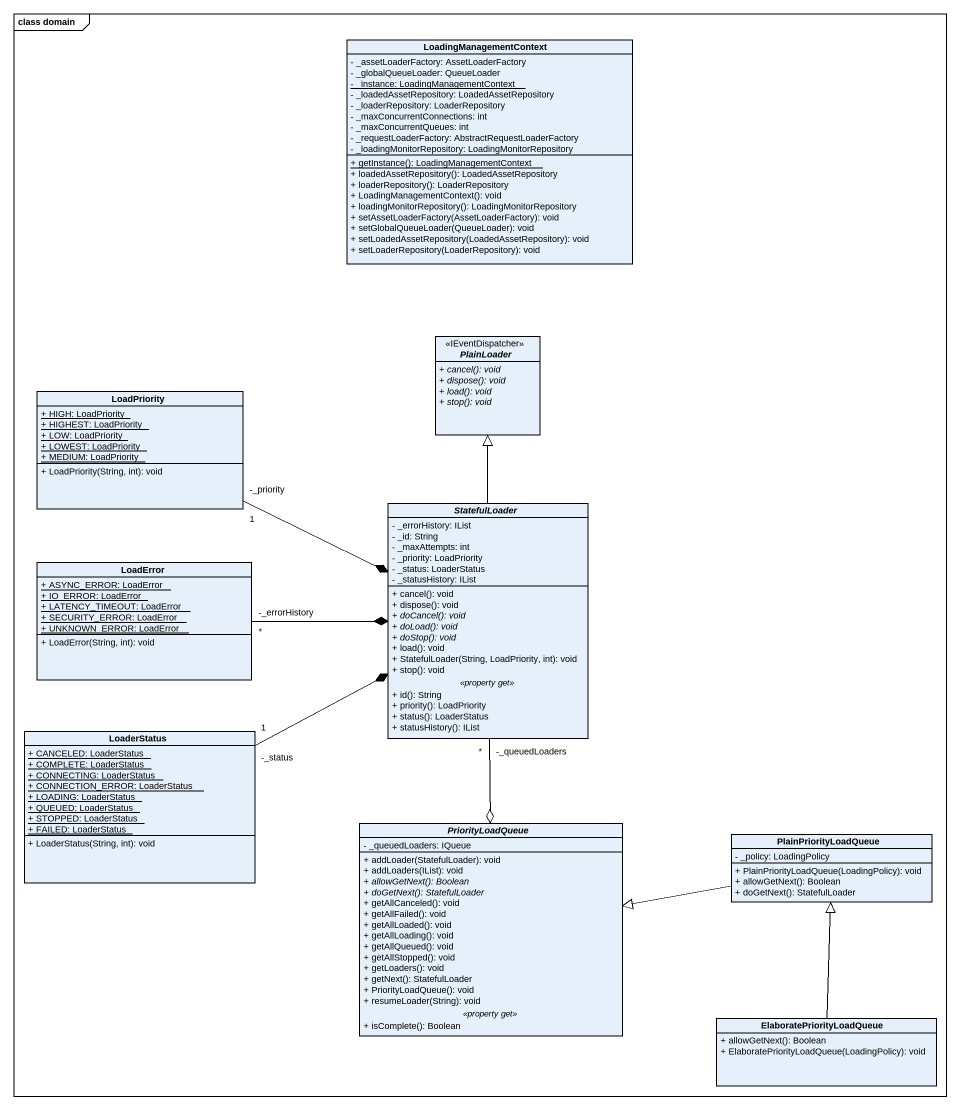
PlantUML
@startuml
mainframe class domain
hide circle
hide empty members
skinparam classAttributeIconSize 0
class LoadingManagementContext {
  - _assetLoaderFactory: AssetLoaderFactory
  - _globalQueueLoader: QueueLoader
  {static} - _instance: LoadingManagementContext
  - _loadedAssetRepository: LoadedAssetRepository
  - _loaderRepository: LoaderRepository
  - _maxConcurrentConnections: int
  - _maxConcurrentQueues: int
  - _requestLoaderFactory: AbstractRequestLoaderFactory
  - _loadingMonitorRepository: LoadingMonitorRepository
  {static} + getInstance(): LoadingManagementContext
  + loadedAssetRepository(): LoadedAssetRepository
  + loaderRepository(): LoaderRepository
  + LoadingManagementContext(): void
  + loadingMonitorRepository(): LoadingMonitorRepository
  + setAssetLoaderFactory(AssetLoaderFactory): void
  + setGlobalQueueLoader(QueueLoader): void
  + setLoadedAssetRepository(LoadedAssetRepository): void
  + setLoaderRepository(LoaderRepository): void
}
abstract class PlainLoader <<IEventDispatcher>> {
  {abstract} + cancel(): void
  {abstract} + dispose(): void
  {abstract} + load(): void
  {abstract} + stop(): void
}
class LoadPriority {
  {static} + HIGH: LoadPriority
  {static} + HIGHEST: LoadPriority
  {static} + LOW: LoadPriority
  {static} + LOWEST: LoadPriority
  {static} + MEDIUM: LoadPriority
  + LoadPriority(String, int): void
}
abstract class StatefulLoader {
  - _errorHistory: IList
  - _id: String
  - _maxAttempts: int
  - _priority: LoadPriority
  - _status: LoaderStatus
  - _statusHistory: IList
  --
  + cancel(): void
  + dispose(): void
  {abstract} + doCancel(): void
  {abstract} + doLoad(): void
  {abstract} + doStop(): void
  + load(): void
  + StatefulLoader(String, LoadPriority, int): void
  + stop(): void
  .. <<property get>> ..
  + id(): String
  + priority(): LoadPriority
  + status(): LoaderStatus
  + statusHistory(): IList
}
class LoadError {
  {static} + ASYNC_ERROR: LoadError
  {static} + IO_ERROR: LoadError
  {static} + LATENCY_TIMEOUT: LoadError
  {static} + SECURITY_ERROR: LoadError
  {static} + UNKNOWN_ERROR: LoadError
  + LoadError(String, int): void
}
class LoaderStatus {
  {static} + CANCELED: LoaderStatus
  {static} + COMPLETE: LoaderStatus
  {static} + CONNECTING: LoaderStatus
  {static} + CONNECTION_ERROR: LoaderStatus
  {static} + LOADING: LoaderStatus
  {static} + QUEUED: LoaderStatus
  {static} + STOPPED: LoaderStatus
  {static} + FAILED: LoaderStatus
  + LoaderStatus(String, int): void
}
abstract class PriorityLoadQueue {
  - _queuedLoaders: IQueue
  --
  + addLoader(StatefulLoader): void
  + addLoaders(IList): void
  {abstract} + allowGetNext(): Boolean
  {abstract} + doGetNext(): StatefulLoader
  + getAllCanceled(): void
  + getAllFailed(): void
  + getAllLoaded(): void
  + getAllLoading(): void
  + getAllQueued(): void
  + getAllStopped(): void
  + getLoaders(): void
  + getNext(): StatefulLoader
  + PriorityLoadQueue(): void
  + resumeLoader(String): void
  .. <<property get>> ..
  + isComplete(): Boolean
}
class PlainPriorityLoadQueue {
  - _policy: LoadingPolicy
  + PlainPriorityLoadQueue(LoadingPolicy): void
  + allowGetNext(): Boolean
  + doGetNext(): StatefulLoader
}
class ElaboratePriorityLoadQueue {
  + allowGetNext(): Boolean
  + ElaboratePriorityLoadQueue(LoadingPolicy): void
}
LoadPriority "-_priority\n1" -right-* StatefulLoader
StatefulLoader -up-|> PlainLoader
StatefulLoader "-_queuedLoaders\n*" --o PriorityLoadQueue
LoadError "-_errorHistory\n*" -right-* StatefulLoader
LoaderStatus "-_status\n1" -right-* StatefulLoader
PlainPriorityLoadQueue -left-|> PriorityLoadQueue
ElaboratePriorityLoadQueue -up-|> PlainPriorityLoadQueue
@enduml
